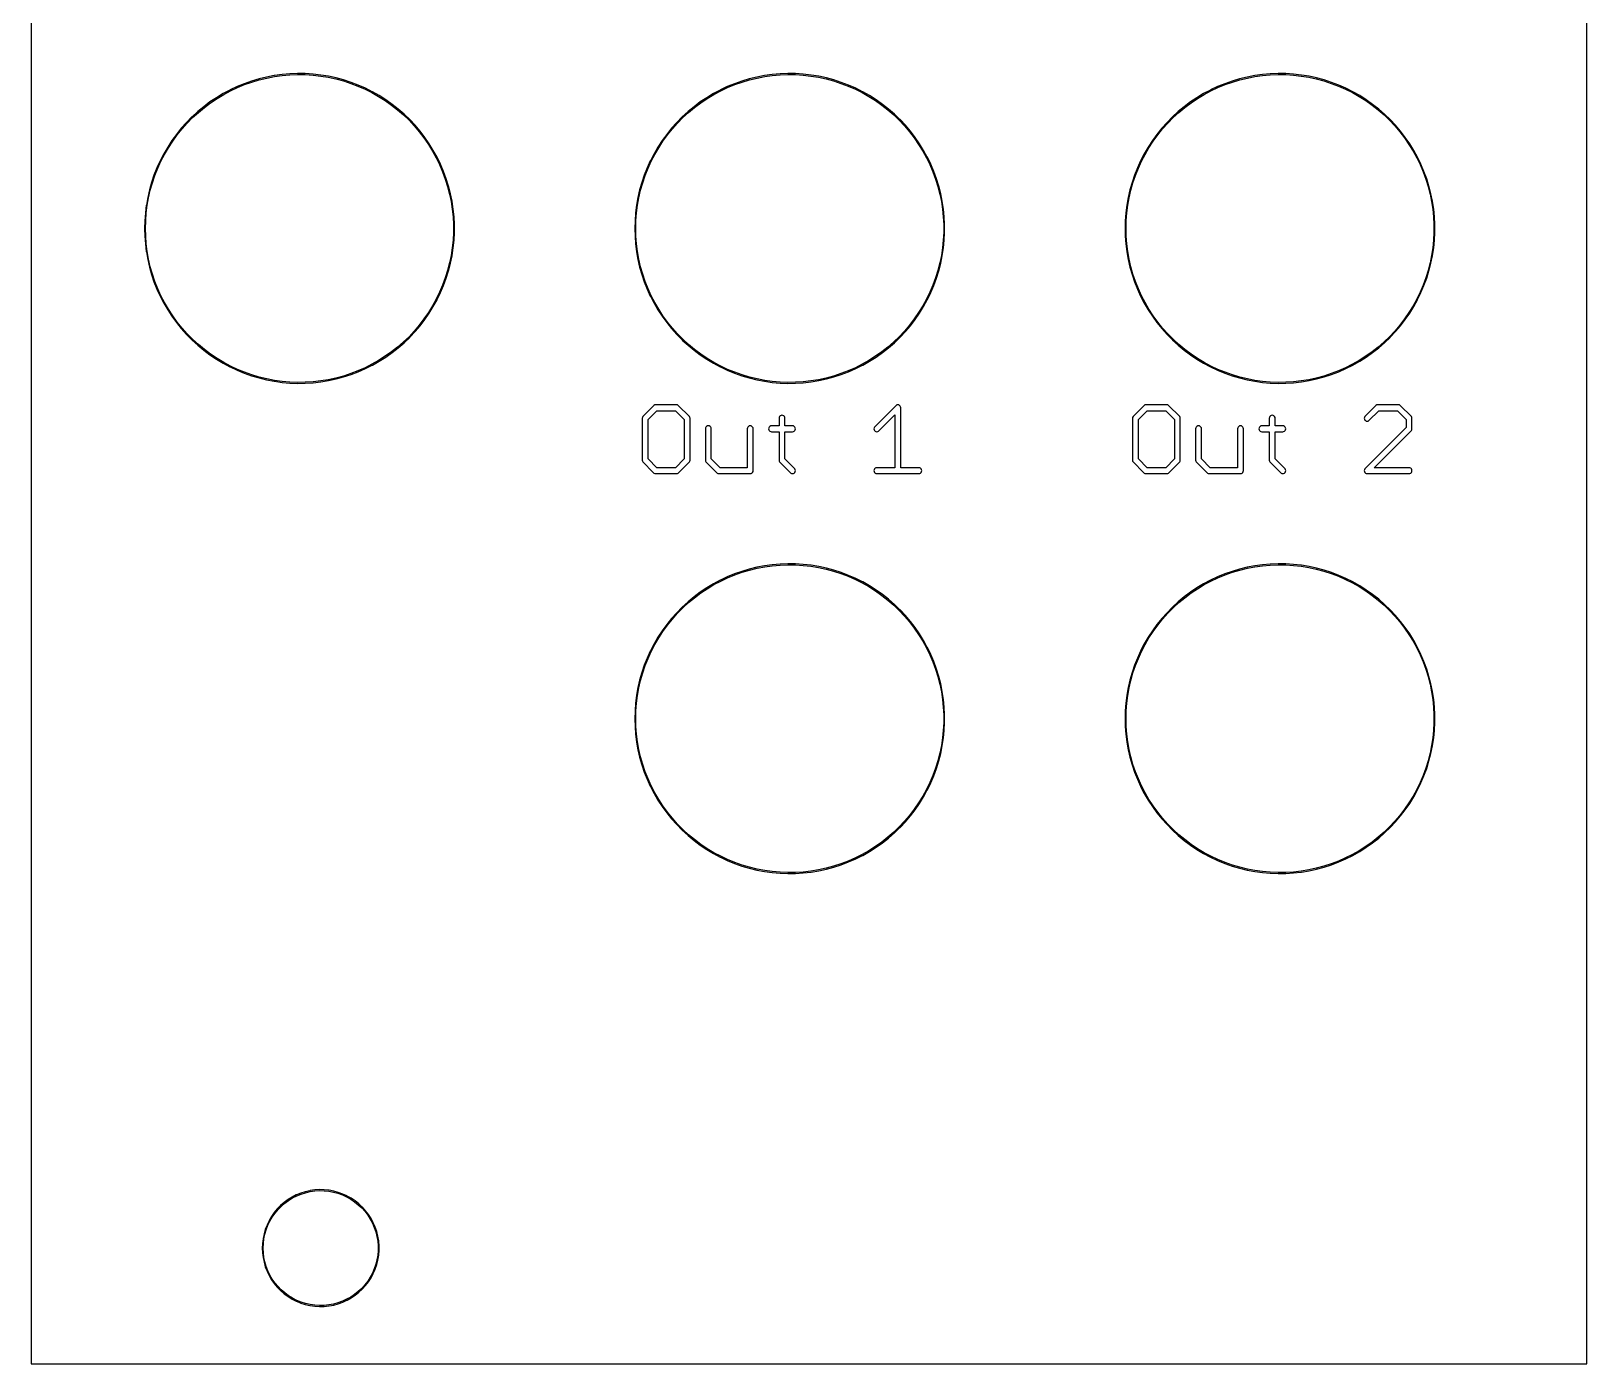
# Model space of a CAD drawing. Extents: x 3 to 44, y 9 to 138.
# Drawn here: x 3.37 to 43.67, y 9.25 to 43.78 of the extents above; entities that cross this region are included whole.
import ezdxf

# ---------------------------------------------------------------- set-up
doc = ezdxf.new("R2010")
doc.units = 0

msp = doc.modelspace()

# ---------------------------------------------------------------- linework, layer by layer
at = {"color": 5, "true_color": 0x0000ff}
msp.add_polyline3d([(3.3655, 80.75676, 0), (3.3655, 9.25322, 0), (43.66768, 9.25322, 0), (43.66768, 9.25322, 0), (43.66768, 137.75436, 0)], dxfattribs=at)
at = {"color": 34, "true_color": 0x008000}
for points in [[(3.3655, 9.25322, 0), (43.66768, 9.25322, 0), (43.66768, 137.75436, 0), (3.3655, 137.75436, 0), (3.3655, 9.25322, 0)], [(10.06601, 42.67454, 0), (9.86536, 42.65676, 0), (9.66724, 42.62882, 0), (9.6633, 42.62819, 0), (9.46519, 42.59009, 0), (9.26961, 42.54183, 0), (9.07657, 42.48595, 0), (8.88861, 42.41991, 0), (8.70065, 42.34371, 0), (8.52031, 42.25735, 0), (8.51676, 42.25555, 0), (8.33897, 42.16157, 0), (8.16625, 42.05743, 0), (7.99861, 41.94567, 0), (7.83859, 41.82374, 0), (7.68365, 41.69675, 0), (7.53379, 41.55959, 0), (7.53098, 41.55678, 0), (7.39128, 41.41454, 0), (7.25666, 41.26468, 0), (7.12966, 41.1072, 0), (7.01282, 40.94464, 0), (6.9036, 40.777, 0), (6.802, 40.60428, 0), (6.70802, 40.42394, 0), (6.70622, 40.4204, 0), (6.62494, 40.23752, 0), (6.54874, 40.0521, 0), (6.48524, 39.8616, 0), (6.42936, 39.66856, 0), (6.38618, 39.47298, 0), (6.35062, 39.27485, 0), (6.35, 39.27093, 0), (6.3246, 39.07027, 0), (6.30936, 38.86961, 0), (6.30428, 38.66896, 0), (6.30936, 38.4683, 0), (6.3246, 38.26762, 0), (6.35, 38.06697, 0), (6.35062, 38.06304, 0), (6.38618, 37.86493, 0), (6.42936, 37.66935, 0), (6.48524, 37.47631, 0), (6.54874, 37.28581, 0), (6.62494, 37.10038, 0), (6.70622, 36.91751, 0), (6.70802, 36.91397, 0), (6.802, 36.73363, 0), (6.9036, 36.56091, 0), (7.01282, 36.39327, 0), (7.12966, 36.23071, 0), (7.25666, 36.07323, 0), (7.39128, 35.92337, 0), (7.53098, 35.78112, 0), (7.53379, 35.77832, 0), (7.68365, 35.64116, 0), (7.83859, 35.51415, 0), (7.99861, 35.39224, 0), (8.16625, 35.28047, 0), (8.33897, 35.17634, 0), (8.51676, 35.08236, 0), (8.52031, 35.08056, 0), (8.70065, 34.9942, 0), (8.88861, 34.918, 0), (9.07657, 34.85196, 0), (9.26961, 34.79608, 0), (9.46519, 34.74781, 0), (9.6633, 34.70971, 0), (9.66724, 34.70909, 0), (9.86536, 34.68115, 0), (10.06601, 34.66337, 0), (10.26667, 34.65574, 0), (10.46734, 34.65829, 0), (10.668, 34.67099, 0), (10.86866, 34.69384, 0), (10.87258, 34.69448, 0), (11.0707, 34.7275, 0), (11.26628, 34.77068, 0), (11.46186, 34.82148, 0), (11.65236, 34.88498, 0), (11.84032, 34.9561, 0), (12.02574, 35.03738, 0), (12.20354, 35.12628, 0), (12.20708, 35.12807, 0), (12.38234, 35.22714, 0), (12.55252, 35.33636, 0), (12.71762, 35.4532, 0), (12.8751, 35.57512, 0), (13.0275, 35.7072, 0), (13.17228, 35.8469, 0), (13.17509, 35.84971, 0), (13.31225, 35.99703, 0), (13.44179, 36.14943, 0), (13.56371, 36.30945, 0), (13.67801, 36.47455, 0), (13.78469, 36.64727, 0), (13.88121, 36.82253, 0), (13.88301, 36.82607, 0), (13.96937, 37.00641, 0), (14.04811, 37.19183, 0), (14.11923, 37.38233, 0), (14.17765, 37.57283, 0), (14.22845, 37.76841, 0), (14.26909, 37.96399, 0), (14.26972, 37.96791, 0), (14.3002, 38.16858, 0), (14.32052, 38.36669, 0), (14.33068, 38.56734, 0), (14.33068, 38.77055, 0), (14.32052, 38.97121, 0), (14.3002, 39.16934, 0), (14.26972, 39.36999, 0), (14.26909, 39.37392, 0), (14.22845, 39.5695, 0), (14.17765, 39.76507, 0), (14.11923, 39.95557, 0), (14.04811, 40.14608, 0), (13.96937, 40.3315, 0), (13.88301, 40.51184, 0), (13.88121, 40.51538, 0), (13.78469, 40.69064, 0), (13.67801, 40.86336, 0), (13.56371, 41.02846, 0), (13.44179, 41.18848, 0), (13.31225, 41.34088, 0), (13.17509, 41.4882, 0), (13.17228, 41.49101, 0), (13.0275, 41.63071, 0), (12.8751, 41.76279, 0), (12.71762, 41.88471, 0), (12.55252, 42.00155, 0), (12.38234, 42.11077, 0), (12.20708, 42.20983, 0), (12.20354, 42.21163, 0), (12.02574, 42.30053, 0), (11.84032, 42.38181, 0), (11.65236, 42.45293, 0), (11.46186, 42.51643, 0), (11.26628, 42.56723, 0), (11.0707, 42.61041, 0), (10.87258, 42.64343, 0), (10.86866, 42.64406, 0), (10.668, 42.66692, 0), (10.46734, 42.67962, 0), (10.26667, 42.68216, 0), (10.06601, 42.67454, 0)], [(10.668, 34.69639, 0), (10.46734, 34.6837, 0), (10.26667, 34.68116, 0), (10.06601, 34.68878, 0), (9.86536, 34.70655, 0), (9.66985, 34.73412, 0), (9.47303, 34.77197, 0), (9.27746, 34.82023, 0), (9.08442, 34.8761, 0), (8.89645, 34.94215, 0), (8.7085, 35.01835, 0), (8.52979, 35.10392, 0), (8.3539, 35.19689, 0), (8.18118, 35.30102, 0), (8.01354, 35.41279, 0), (7.85352, 35.5347, 0), (7.69858, 35.66171, 0), (7.54912, 35.7985, 0), (7.41183, 35.9383, 0), (7.27721, 36.08816, 0), (7.15021, 36.24564, 0), (7.03337, 36.4082, 0), (6.92415, 36.57584, 0), (6.82255, 36.74856, 0), (6.73011, 36.92594, 0), (6.64909, 37.10824, 0), (6.57289, 37.29366, 0), (6.50939, 37.48416, 0), (6.45351, 37.6772, 0), (6.41033, 37.87278, 0), (6.37519, 38.06858, 0), (6.35, 38.26762, 0), (6.33475, 38.4683, 0), (6.32968, 38.66896, 0), (6.33475, 38.86961, 0), (6.35, 39.07027, 0), (6.37519, 39.26935, 0), (6.41033, 39.46513, 0), (6.45351, 39.66071, 0), (6.50939, 39.85375, 0), (6.57289, 40.04425, 0), (6.64909, 40.22967, 0), (6.73011, 40.41197, 0), (6.82255, 40.58935, 0), (6.92415, 40.76207, 0), (7.03337, 40.92971, 0), (7.15021, 41.09227, 0), (7.27721, 41.24975, 0), (7.41183, 41.39961, 0), (7.54931, 41.53958, 0), (7.69858, 41.6762, 0), (7.85352, 41.80319, 0), (8.01354, 41.92512, 0), (8.18118, 42.03688, 0), (8.3539, 42.14102, 0), (8.52959, 42.23389, 0), (8.7085, 42.31956, 0), (8.89645, 42.39576, 0), (9.08442, 42.4618, 0), (9.27746, 42.51768, 0), (9.47303, 42.56594, 0), (9.66965, 42.60375, 0), (9.86536, 42.63135, 0), (10.06601, 42.64914, 0), (10.26667, 42.65675, 0), (10.46734, 42.65421, 0), (10.668, 42.64151, 0), (10.86819, 42.6187, 0), (11.06285, 42.58626, 0), (11.25843, 42.54308, 0), (11.45401, 42.49228, 0), (11.64451, 42.42878, 0), (11.83247, 42.35766, 0), (12.01789, 42.27638, 0), (12.19261, 42.18902, 0), (12.36741, 42.09022, 0), (12.53759, 41.981, 0), (12.70269, 41.86416, 0), (12.86017, 41.74224, 0), (13.01257, 41.61016, 0), (13.15544, 41.4723, 0), (13.2917, 41.32595, 0), (13.42124, 41.17355, 0), (13.54316, 41.01353, 0), (13.65746, 40.84843, 0), (13.76414, 40.67571, 0), (13.85986, 40.50191, 0), (13.94522, 40.32365, 0), (14.02396, 40.13823, 0), (14.09508, 39.94773, 0), (14.1535, 39.75723, 0), (14.2043, 39.56165, 0), (14.24481, 39.36668, 0), (14.2748, 39.16934, 0), (14.29512, 38.97121, 0), (14.30527, 38.77055, 0), (14.30527, 38.56734, 0), (14.29512, 38.36669, 0), (14.2748, 38.16858, 0), (14.24482, 37.97125, 0), (14.2043, 37.77626, 0), (14.1535, 37.58068, 0), (14.09508, 37.39018, 0), (14.02396, 37.19968, 0), (13.94522, 37.01426, 0), (13.85986, 36.836, 0), (13.76414, 36.6622, 0), (13.65746, 36.48948, 0), (13.54316, 36.32438, 0), (13.42124, 36.16436, 0), (13.2917, 36.01196, 0), (13.15544, 35.86561, 0), (13.01257, 35.72775, 0), (12.86017, 35.59567, 0), (12.70269, 35.47375, 0), (12.53759, 35.35691, 0), (12.36741, 35.24769, 0), (12.19276, 35.14896, 0), (12.01789, 35.06152, 0), (11.83247, 34.98025, 0), (11.64451, 34.90912, 0), (11.45401, 34.84563, 0), (11.25843, 34.79482, 0), (11.06285, 34.75165, 0), (10.86837, 34.71923, 0), (10.668, 34.69639, 0)], [(22.76601, 42.67454, 0), (22.56536, 42.65676, 0), (22.36724, 42.62882, 0), (22.36331, 42.62819, 0), (22.16519, 42.59009, 0), (21.96961, 42.54183, 0), (21.77657, 42.48595, 0), (21.58861, 42.41991, 0), (21.40065, 42.34371, 0), (21.22031, 42.25735, 0), (21.21677, 42.25555, 0), (21.03897, 42.16157, 0), (20.86625, 42.05743, 0), (20.6986, 41.94567, 0), (20.53859, 41.82374, 0), (20.38365, 41.69675, 0), (20.23379, 41.55959, 0), (20.23098, 41.55678, 0), (20.09128, 41.41454, 0), (19.95666, 41.26468, 0), (19.82966, 41.1072, 0), (19.71282, 40.94464, 0), (19.6036, 40.777, 0), (19.502, 40.60428, 0), (19.40802, 40.42394, 0), (19.40622, 40.4204, 0), (19.32494, 40.23752, 0), (19.24874, 40.0521, 0), (19.18524, 39.8616, 0), (19.12935, 39.66856, 0), (19.08617, 39.47298, 0), (19.05061, 39.27485, 0), (19.04999, 39.27093, 0), (19.0246, 39.07027, 0), (19.00936, 38.86961, 0), (19.00428, 38.66896, 0), (19.00936, 38.4683, 0), (19.0246, 38.26762, 0), (19.04999, 38.06697, 0), (19.05061, 38.06304, 0), (19.08617, 37.86493, 0), (19.12935, 37.66935, 0), (19.18524, 37.47631, 0), (19.24874, 37.28581, 0), (19.32494, 37.10038, 0), (19.40622, 36.91751, 0), (19.40802, 36.91397, 0), (19.502, 36.73363, 0), (19.6036, 36.56091, 0), (19.71282, 36.39327, 0), (19.82966, 36.23071, 0), (19.95666, 36.07323, 0), (20.09128, 35.92337, 0), (20.23098, 35.78112, 0), (20.23379, 35.77832, 0), (20.38365, 35.64116, 0), (20.53859, 35.51415, 0), (20.6986, 35.39224, 0), (20.86625, 35.28047, 0), (21.03897, 35.17634, 0), (21.21677, 35.08236, 0), (21.22031, 35.08056, 0), (21.40065, 34.9942, 0), (21.58861, 34.918, 0), (21.77657, 34.85196, 0), (21.96961, 34.79608, 0), (22.16519, 34.74781, 0), (22.36331, 34.70971, 0), (22.36724, 34.70909, 0), (22.56536, 34.68115, 0), (22.76601, 34.66337, 0), (22.96668, 34.65574, 0), (23.16734, 34.65829, 0), (23.368, 34.67099, 0), (23.56866, 34.69384, 0), (23.57258, 34.69448, 0), (23.7707, 34.7275, 0), (23.96628, 34.77068, 0), (24.16186, 34.82148, 0), (24.35236, 34.88498, 0), (24.54032, 34.9561, 0), (24.72574, 35.03738, 0), (24.90354, 35.12628, 0), (24.90708, 35.12807, 0), (25.08234, 35.22714, 0), (25.25252, 35.33636, 0), (25.41762, 35.4532, 0), (25.5751, 35.57512, 0), (25.7275, 35.7072, 0), (25.87228, 35.8469, 0), (25.87509, 35.84971, 0), (26.01225, 35.99703, 0), (26.14179, 36.14943, 0), (26.26371, 36.30945, 0), (26.37801, 36.47455, 0), (26.48469, 36.64727, 0), (26.58121, 36.82253, 0), (26.58301, 36.82607, 0), (26.66937, 37.00641, 0), (26.74811, 37.19183, 0), (26.81923, 37.38233, 0), (26.87765, 37.57283, 0), (26.92845, 37.76841, 0), (26.96909, 37.96399, 0), (26.96971, 37.96791, 0), (27.00019, 38.16858, 0), (27.02051, 38.36669, 0), (27.03068, 38.56734, 0), (27.03068, 38.77055, 0), (27.02051, 38.97121, 0), (27.00019, 39.16934, 0), (26.96971, 39.36999, 0), (26.96909, 39.37392, 0), (26.92845, 39.5695, 0), (26.87765, 39.76507, 0), (26.81923, 39.95557, 0), (26.74811, 40.14608, 0), (26.66937, 40.3315, 0), (26.58301, 40.51184, 0), (26.58121, 40.51538, 0), (26.48469, 40.69064, 0), (26.37801, 40.86336, 0), (26.26371, 41.02846, 0), (26.14179, 41.18848, 0), (26.01225, 41.34088, 0), (25.87509, 41.4882, 0), (25.87228, 41.49101, 0), (25.7275, 41.63071, 0), (25.5751, 41.76279, 0), (25.41762, 41.88471, 0), (25.25252, 42.00155, 0), (25.08234, 42.11077, 0), (24.90708, 42.20983, 0), (24.90354, 42.21163, 0), (24.72574, 42.30053, 0), (24.54032, 42.38181, 0), (24.35236, 42.45293, 0), (24.16186, 42.51643, 0), (23.96628, 42.56723, 0), (23.7707, 42.61041, 0), (23.57258, 42.64343, 0), (23.56866, 42.64406, 0), (23.368, 42.66692, 0), (23.16734, 42.67962, 0), (22.96668, 42.68216, 0), (22.76601, 42.67454, 0)], [(23.368, 34.69639, 0), (23.16734, 34.6837, 0), (22.96668, 34.68116, 0), (22.76601, 34.68878, 0), (22.56536, 34.70655, 0), (22.36985, 34.73412, 0), (22.17304, 34.77197, 0), (21.97746, 34.82023, 0), (21.78442, 34.8761, 0), (21.59646, 34.94215, 0), (21.4085, 35.01835, 0), (21.22979, 35.10392, 0), (21.0539, 35.19689, 0), (20.88118, 35.30102, 0), (20.71353, 35.41279, 0), (20.55352, 35.5347, 0), (20.39858, 35.66171, 0), (20.24921, 35.79841, 0), (20.11183, 35.9383, 0), (19.97721, 36.08816, 0), (19.85021, 36.24564, 0), (19.73337, 36.4082, 0), (19.62415, 36.57584, 0), (19.52255, 36.74856, 0), (19.43011, 36.92594, 0), (19.34909, 37.10824, 0), (19.27289, 37.29366, 0), (19.20939, 37.48416, 0), (19.15351, 37.6772, 0), (19.11033, 37.87278, 0), (19.07515, 38.06877, 0), (19.05, 38.26762, 0), (19.03475, 38.4683, 0), (19.02968, 38.66896, 0), (19.03475, 38.86961, 0), (19.05, 39.07027, 0), (19.07516, 39.26916, 0), (19.11033, 39.46513, 0), (19.15351, 39.66071, 0), (19.20939, 39.85375, 0), (19.27289, 40.04425, 0), (19.34909, 40.22967, 0), (19.43011, 40.41197, 0), (19.52255, 40.58935, 0), (19.62415, 40.76207, 0), (19.73337, 40.92971, 0), (19.85021, 41.09227, 0), (19.97721, 41.24975, 0), (20.11183, 41.39961, 0), (20.2494, 41.53967, 0), (20.39858, 41.6762, 0), (20.55352, 41.80319, 0), (20.71353, 41.92512, 0), (20.88118, 42.03688, 0), (21.0539, 42.14102, 0), (21.22959, 42.23389, 0), (21.4085, 42.31956, 0), (21.59646, 42.39576, 0), (21.78442, 42.4618, 0), (21.97746, 42.51768, 0), (22.17304, 42.56594, 0), (22.36966, 42.60375, 0), (22.56536, 42.63135, 0), (22.76601, 42.64914, 0), (22.96668, 42.65675, 0), (23.16734, 42.65421, 0), (23.368, 42.64151, 0), (23.56819, 42.6187, 0), (23.76285, 42.58626, 0), (23.95843, 42.54308, 0), (24.15401, 42.49228, 0), (24.34451, 42.42878, 0), (24.53247, 42.35766, 0), (24.71789, 42.27638, 0), (24.89261, 42.18902, 0), (25.06741, 42.09022, 0), (25.23759, 41.981, 0), (25.40269, 41.86416, 0), (25.56017, 41.74224, 0), (25.71257, 41.61016, 0), (25.85544, 41.4723, 0), (25.9917, 41.32595, 0), (26.12124, 41.17355, 0), (26.24316, 41.01353, 0), (26.35746, 40.84843, 0), (26.46414, 40.67571, 0), (26.55986, 40.50191, 0), (26.64522, 40.32365, 0), (26.72396, 40.13823, 0), (26.79508, 39.94773, 0), (26.8535, 39.75723, 0), (26.9043, 39.56165, 0), (26.94481, 39.36668, 0), (26.9748, 39.16934, 0), (26.99511, 38.97121, 0), (27.00528, 38.77055, 0), (27.00528, 38.56734, 0), (26.99511, 38.36669, 0), (26.9748, 38.16858, 0), (26.94482, 37.97125, 0), (26.9043, 37.77626, 0), (26.8535, 37.58068, 0), (26.79508, 37.39018, 0), (26.72396, 37.19968, 0), (26.64522, 37.01426, 0), (26.55986, 36.836, 0), (26.46414, 36.6622, 0), (26.35746, 36.48948, 0), (26.24316, 36.32438, 0), (26.12124, 36.16436, 0), (25.9917, 36.01196, 0), (25.85544, 35.86561, 0), (25.71257, 35.72775, 0), (25.56017, 35.59567, 0), (25.40269, 35.47375, 0), (25.23759, 35.35691, 0), (25.06741, 35.24769, 0), (24.89276, 35.14896, 0), (24.71789, 35.06152, 0), (24.53247, 34.98025, 0), (24.34451, 34.90912, 0), (24.15401, 34.84563, 0), (23.95843, 34.79482, 0), (23.76285, 34.75165, 0), (23.56837, 34.71923, 0), (23.368, 34.69639, 0)], [(35.46602, 42.67454, 0), (35.26536, 42.65676, 0), (35.06724, 42.62882, 0), (35.06331, 42.62819, 0), (34.86519, 42.59009, 0), (34.66961, 42.54183, 0), (34.47657, 42.48595, 0), (34.28861, 42.41991, 0), (34.10065, 42.34371, 0), (33.92031, 42.25735, 0), (33.91677, 42.25555, 0), (33.73897, 42.16157, 0), (33.56624, 42.05743, 0), (33.39861, 41.94567, 0), (33.23859, 41.82374, 0), (33.08365, 41.69675, 0), (32.93379, 41.55959, 0), (32.93098, 41.55678, 0), (32.79128, 41.41454, 0), (32.65666, 41.26468, 0), (32.52966, 41.1072, 0), (32.41282, 40.94464, 0), (32.3036, 40.777, 0), (32.202, 40.60428, 0), (32.10802, 40.42394, 0), (32.10622, 40.4204, 0), (32.02494, 40.23752, 0), (31.94874, 40.0521, 0), (31.88524, 39.8616, 0), (31.82936, 39.66856, 0), (31.78618, 39.47298, 0), (31.75062, 39.27485, 0), (31.74999, 39.27093, 0), (31.7246, 39.07027, 0), (31.70935, 38.86961, 0), (31.70427, 38.66896, 0), (31.70935, 38.4683, 0), (31.7246, 38.26762, 0), (31.74999, 38.06697, 0), (31.75062, 38.06304, 0), (31.78618, 37.86493, 0), (31.82936, 37.66935, 0), (31.88524, 37.47631, 0), (31.94874, 37.28581, 0), (32.02494, 37.10038, 0), (32.10622, 36.91751, 0), (32.10802, 36.91397, 0), (32.202, 36.73363, 0), (32.3036, 36.56091, 0), (32.41282, 36.39327, 0), (32.52966, 36.23071, 0), (32.65666, 36.07323, 0), (32.79128, 35.92337, 0), (32.93098, 35.78112, 0), (32.93379, 35.77832, 0), (33.08365, 35.64116, 0), (33.23859, 35.51415, 0), (33.39861, 35.39224, 0), (33.56624, 35.28047, 0), (33.73897, 35.17634, 0), (33.91677, 35.08236, 0), (33.92031, 35.08056, 0), (34.10065, 34.9942, 0), (34.28861, 34.918, 0), (34.47657, 34.85196, 0), (34.66961, 34.79608, 0), (34.86519, 34.74781, 0), (35.06331, 34.70971, 0), (35.06724, 34.70909, 0), (35.26536, 34.68115, 0), (35.46602, 34.66337, 0), (35.66667, 34.65574, 0), (35.86734, 34.65829, 0), (36.068, 34.67099, 0), (36.26865, 34.69384, 0), (36.27258, 34.69448, 0), (36.4707, 34.7275, 0), (36.66628, 34.77068, 0), (36.86186, 34.82148, 0), (37.05236, 34.88498, 0), (37.24031, 34.9561, 0), (37.42573, 35.03738, 0), (37.60354, 35.12628, 0), (37.60708, 35.12807, 0), (37.78234, 35.22714, 0), (37.95252, 35.33636, 0), (38.11762, 35.4532, 0), (38.2751, 35.57512, 0), (38.4275, 35.7072, 0), (38.57228, 35.8469, 0), (38.57509, 35.84971, 0), (38.71224, 35.99703, 0), (38.84179, 36.14943, 0), (38.96371, 36.30945, 0), (39.07801, 36.47455, 0), (39.18469, 36.64727, 0), (39.28121, 36.82253, 0), (39.283, 36.82607, 0), (39.36937, 37.00641, 0), (39.44811, 37.19183, 0), (39.51923, 37.38233, 0), (39.57765, 37.57283, 0), (39.62845, 37.76841, 0), (39.66908, 37.96399, 0), (39.66972, 37.96791, 0), (39.7002, 38.16858, 0), (39.72052, 38.36669, 0), (39.73068, 38.56734, 0), (39.73068, 38.77055, 0), (39.72052, 38.97121, 0), (39.7002, 39.16934, 0), (39.66972, 39.36999, 0), (39.66908, 39.37392, 0), (39.62845, 39.5695, 0), (39.57765, 39.76507, 0), (39.51923, 39.95557, 0), (39.44811, 40.14608, 0), (39.36937, 40.3315, 0), (39.283, 40.51184, 0), (39.28121, 40.51538, 0), (39.18469, 40.69064, 0), (39.07801, 40.86336, 0), (38.96371, 41.02846, 0), (38.84179, 41.18848, 0), (38.71224, 41.34088, 0), (38.57509, 41.4882, 0), (38.57228, 41.49101, 0), (38.4275, 41.63071, 0), (38.2751, 41.76279, 0), (38.11762, 41.88471, 0), (37.95252, 42.00155, 0), (37.78234, 42.11077, 0), (37.60708, 42.20983, 0), (37.60354, 42.21163, 0), (37.42573, 42.30053, 0), (37.24031, 42.38181, 0), (37.05236, 42.45293, 0), (36.86186, 42.51643, 0), (36.66628, 42.56723, 0), (36.4707, 42.61041, 0), (36.27258, 42.64343, 0), (36.26865, 42.64406, 0), (36.068, 42.66692, 0), (35.86734, 42.67962, 0), (35.66667, 42.68216, 0), (35.46602, 42.67454, 0)], [(36.068, 34.69639, 0), (35.86734, 34.6837, 0), (35.66667, 34.68116, 0), (35.46602, 34.68878, 0), (35.26536, 34.70655, 0), (35.06985, 34.73412, 0), (34.87304, 34.77197, 0), (34.67746, 34.82023, 0), (34.48442, 34.8761, 0), (34.29646, 34.94215, 0), (34.1085, 35.01835, 0), (33.92979, 35.10392, 0), (33.7539, 35.19689, 0), (33.58118, 35.30102, 0), (33.41353, 35.41279, 0), (33.25352, 35.5347, 0), (33.09858, 35.66171, 0), (32.94912, 35.7985, 0), (32.81183, 35.9383, 0), (32.67721, 36.08816, 0), (32.55021, 36.24564, 0), (32.43336, 36.4082, 0), (32.32415, 36.57584, 0), (32.22255, 36.74856, 0), (32.13011, 36.92594, 0), (32.04909, 37.10824, 0), (31.97289, 37.29366, 0), (31.90939, 37.48416, 0), (31.85351, 37.6772, 0), (31.81033, 37.87278, 0), (31.77519, 38.06858, 0), (31.75, 38.26762, 0), (31.73475, 38.4683, 0), (31.72967, 38.66896, 0), (31.73475, 38.86961, 0), (31.75, 39.07027, 0), (31.77519, 39.26935, 0), (31.81033, 39.46513, 0), (31.85351, 39.66071, 0), (31.90939, 39.85375, 0), (31.97289, 40.04425, 0), (32.04909, 40.22967, 0), (32.13011, 40.41197, 0), (32.22255, 40.58935, 0), (32.32415, 40.76207, 0), (32.43336, 40.92971, 0), (32.55021, 41.09227, 0), (32.67721, 41.24975, 0), (32.81183, 41.39961, 0), (32.94931, 41.53958, 0), (33.09858, 41.6762, 0), (33.25352, 41.80319, 0), (33.41353, 41.92512, 0), (33.58118, 42.03688, 0), (33.7539, 42.14102, 0), (33.92959, 42.23389, 0), (34.1085, 42.31956, 0), (34.29646, 42.39576, 0), (34.48442, 42.4618, 0), (34.67746, 42.51768, 0), (34.87304, 42.56594, 0), (35.06966, 42.60375, 0), (35.26536, 42.63135, 0), (35.46602, 42.64914, 0), (35.66667, 42.65675, 0), (35.86734, 42.65421, 0), (36.068, 42.64151, 0), (36.26821, 42.6187, 0), (36.46285, 42.58626, 0), (36.65843, 42.54308, 0), (36.85401, 42.49228, 0), (37.04451, 42.42878, 0), (37.23247, 42.35766, 0), (37.41789, 42.27638, 0), (37.5926, 42.18902, 0), (37.76741, 42.09022, 0), (37.93759, 41.981, 0), (38.10269, 41.86416, 0), (38.26017, 41.74224, 0), (38.41257, 41.61016, 0), (38.55544, 41.4723, 0), (38.69169, 41.32595, 0), (38.82124, 41.17355, 0), (38.94316, 41.01353, 0), (39.05746, 40.84843, 0), (39.16414, 40.67571, 0), (39.25986, 40.50191, 0), (39.34521, 40.32365, 0), (39.42396, 40.13823, 0), (39.49508, 39.94773, 0), (39.5535, 39.75723, 0), (39.6043, 39.56165, 0), (39.64478, 39.36686, 0), (39.67479, 39.16934, 0), (39.69511, 38.97121, 0), (39.70527, 38.77055, 0), (39.70527, 38.56734, 0), (39.69511, 38.36669, 0), (39.67479, 38.16858, 0), (39.64478, 37.97107, 0), (39.6043, 37.77626, 0), (39.5535, 37.58068, 0), (39.49508, 37.39018, 0), (39.42396, 37.19968, 0), (39.34521, 37.01426, 0), (39.25986, 36.836, 0), (39.16414, 36.6622, 0), (39.05746, 36.48948, 0), (38.94316, 36.32438, 0), (38.82124, 36.16436, 0), (38.69169, 36.01196, 0), (38.55544, 35.86561, 0), (38.41257, 35.72775, 0), (38.26017, 35.59567, 0), (38.10269, 35.47375, 0), (37.93759, 35.35691, 0), (37.76741, 35.24769, 0), (37.59275, 35.14896, 0), (37.41789, 35.06152, 0), (37.23247, 34.98025, 0), (37.04451, 34.90912, 0), (36.85401, 34.84563, 0), (36.65843, 34.79482, 0), (36.46285, 34.75165, 0), (36.26839, 34.71923, 0), (36.068, 34.69639, 0)], [(19.54275, 34.0995, 0), (19.51921, 34.09577, 0), (19.49796, 34.08494, 0), (19.48111, 34.06808, 0), (19.21187, 33.7963, 0), (19.20104, 33.77506, 0), (19.19732, 33.75152, 0), (19.19732, 32.66693, 0), (19.20104, 32.64338, 0), (19.21187, 32.62215, 0), (19.48111, 32.35037, 0), (19.49796, 32.3335, 0), (19.51921, 32.32268, 0), (19.54275, 32.31895, 0), (20.08631, 32.31895, 0), (20.10986, 32.32268, 0), (20.1311, 32.3335, 0), (20.40286, 32.60527, 0), (20.40288, 32.60528, 0), (20.41974, 32.62215, 0), (20.43057, 32.64338, 0), (20.4343, 32.66693, 0), (20.4343, 33.75152, 0), (20.43057, 33.77506, 0), (20.41974, 33.7963, 0), (20.1311, 34.08494, 0), (20.10986, 34.09577, 0), (20.08631, 34.0995, 0), (19.54275, 34.0995, 0)], [(20.05608, 32.47135, 0), (19.57327, 32.47135, 0), (19.34972, 32.69701, 0), (19.34972, 33.72144, 0), (19.57327, 33.9471, 0), (20.05608, 33.9471, 0), (20.2819, 33.72128, 0), (20.2819, 32.69717, 0), (20.05608, 32.47135, 0)], [(26.36012, 32.31895, 0), (26.38366, 32.32268, 0), (26.4049, 32.3335, 0), (26.42176, 32.35037, 0), (26.43259, 32.3716, 0), (26.43632, 32.39515, 0), (26.43259, 32.4187, 0), (26.42176, 32.43994, 0), (26.4049, 32.4568, 0), (26.38366, 32.46763, 0), (26.36012, 32.47135, 0), (25.89276, 32.47135, 0), (25.89276, 34.0233, 0), (25.88903, 34.04684, 0), (25.8782, 34.06808, 0), (25.86134, 34.08494, 0), (25.8401, 34.09577, 0), (25.81656, 34.0995, 0), (25.79301, 34.09577, 0), (25.77177, 34.08494, 0), (25.75491, 34.06808, 0), (25.21389, 33.52452, 0), (25.20306, 33.50327, 0), (25.19934, 33.47974, 0), (25.20306, 33.45619, 0), (25.21389, 33.43495, 0), (25.23075, 33.41809, 0), (25.25199, 33.40726, 0), (25.27554, 33.40354, 0), (25.29908, 33.40726, 0), (25.32032, 33.41809, 0), (25.33718, 33.43495, 0), (25.74036, 33.84002, 0), (25.74036, 32.47135, 0), (25.27554, 32.47135, 0), (25.25199, 32.46763, 0), (25.23075, 32.4568, 0), (25.21389, 32.43994, 0), (25.20306, 32.4187, 0), (25.19934, 32.39515, 0), (25.20306, 32.3716, 0), (25.21389, 32.35037, 0), (25.23075, 32.3335, 0), (25.25199, 32.32268, 0), (25.27554, 32.31895, 0), (26.36012, 32.31895, 0)], [(32.24275, 34.0995, 0), (32.2192, 34.09577, 0), (32.19797, 34.08494, 0), (32.1811, 34.06808, 0), (31.91187, 33.7963, 0), (31.90104, 33.77506, 0), (31.89731, 33.75152, 0), (31.89731, 32.66693, 0), (31.90104, 32.64338, 0), (31.91187, 32.62215, 0), (32.1811, 32.35037, 0), (32.19797, 32.3335, 0), (32.2192, 32.32268, 0), (32.24275, 32.31895, 0), (32.78631, 32.31895, 0), (32.80986, 32.32268, 0), (32.8311, 32.3335, 0), (33.10286, 32.60527, 0), (33.10288, 32.60528, 0), (33.11974, 32.62215, 0), (33.13057, 32.64338, 0), (33.1343, 32.66693, 0), (33.1343, 33.75152, 0), (33.13057, 33.77506, 0), (33.11974, 33.7963, 0), (32.8311, 34.08494, 0), (32.80986, 34.09577, 0), (32.78631, 34.0995, 0), (32.24275, 34.0995, 0)], [(32.75608, 32.47135, 0), (32.27328, 32.47135, 0), (32.0497, 32.69703, 0), (32.0497, 33.72142, 0), (32.27328, 33.9471, 0), (32.75608, 33.9471, 0), (32.9819, 33.72127, 0), (32.9819, 32.69718, 0), (32.75608, 32.47135, 0)], [(38.24732, 34.0995, 0), (38.22377, 34.09577, 0), (38.20253, 34.08494, 0), (37.91389, 33.7963, 0), (37.90306, 33.77506, 0), (37.89934, 33.75152, 0), (37.90306, 33.72797, 0), (37.91389, 33.70673, 0), (37.93075, 33.68987, 0), (37.95199, 33.67904, 0), (37.97554, 33.67532, 0), (37.99908, 33.67904, 0), (38.02032, 33.68987, 0), (38.27755, 33.9471, 0), (38.7581, 33.9471, 0), (38.98392, 33.72128, 0), (38.98392, 33.50996, 0), (37.91389, 32.43994, 0), (37.90306, 32.4187, 0), (37.89934, 32.39515, 0), (37.90306, 32.3716, 0), (37.91389, 32.35037, 0), (37.93075, 32.3335, 0), (37.95199, 32.32268, 0), (37.97554, 32.31895, 0), (39.06012, 32.31895, 0), (39.08366, 32.32268, 0), (39.1049, 32.3335, 0), (39.12176, 32.35037, 0), (39.13259, 32.3716, 0), (39.13632, 32.39515, 0), (39.13259, 32.4187, 0), (39.12176, 32.43994, 0), (39.1049, 32.4568, 0), (39.08366, 32.46763, 0), (39.06012, 32.47135, 0), (38.15817, 32.47135, 0), (39.1049, 33.41809, 0), (39.12176, 33.43495, 0), (39.13259, 33.45619, 0), (39.13632, 33.47974, 0), (39.13632, 33.75152, 0), (39.13259, 33.77506, 0), (39.12176, 33.7963, 0), (38.83312, 34.08494, 0), (38.81188, 34.09577, 0), (38.78834, 34.0995, 0), (38.24732, 34.0995, 0)], [(21.13627, 32.3335, 0), (21.15751, 32.32268, 0), (21.18106, 32.31895, 0), (21.99386, 32.31895, 0), (22.0174, 32.32268, 0), (22.03864, 32.3335, 0), (22.0555, 32.35037, 0), (22.06633, 32.3716, 0), (22.07006, 32.39515, 0), (22.07006, 33.47974, 0), (22.06633, 33.50327, 0), (22.0555, 33.52452, 0), (22.03864, 33.54137, 0), (22.0174, 33.55221, 0), (21.99386, 33.55594, 0), (21.97031, 33.55221, 0), (21.94907, 33.54137, 0), (21.93221, 33.52452, 0), (21.92138, 33.50327, 0), (21.91766, 33.47974, 0), (21.91766, 32.47135, 0), (21.21129, 32.47135, 0), (20.98548, 32.69715, 0), (20.98548, 33.47974, 0), (20.98175, 33.50327, 0), (20.97092, 33.52452, 0), (20.95405, 33.54137, 0), (20.93282, 33.55221, 0), (20.90928, 33.55594, 0), (20.88572, 33.55221, 0), (20.86449, 33.54137, 0), (20.84762, 33.52452, 0), (20.8368, 33.50327, 0), (20.83308, 33.47974, 0), (20.83308, 32.66693, 0), (20.8368, 32.64338, 0), (20.84762, 32.62215, 0), (21.13627, 32.3335, 0)], [(23.0886, 32.31895, 0), (23.11214, 32.32268, 0), (23.13338, 32.3335, 0), (23.15024, 32.35037, 0), (23.16107, 32.3716, 0), (23.1648, 32.39515, 0), (23.16107, 32.4187, 0), (23.15024, 32.43994, 0), (22.89302, 32.69716, 0), (22.89302, 33.40354, 0), (23.0886, 33.40354, 0), (23.11214, 33.40726, 0), (23.13338, 33.41809, 0), (23.15024, 33.43495, 0), (23.16107, 33.45619, 0), (23.1648, 33.47974, 0), (23.16107, 33.50327, 0), (23.15024, 33.52452, 0), (23.13338, 33.54137, 0), (23.11214, 33.55221, 0), (23.0886, 33.55594, 0), (22.89302, 33.55594, 0), (22.89302, 33.75152, 0), (22.88929, 33.77506, 0), (22.87846, 33.7963, 0), (22.8616, 33.81316, 0), (22.84036, 33.82399, 0), (22.81682, 33.82772, 0), (22.79327, 33.82399, 0), (22.77203, 33.81316, 0), (22.75517, 33.7963, 0), (22.74434, 33.77506, 0), (22.74062, 33.75152, 0), (22.74062, 33.55594, 0), (22.54758, 33.55594, 0), (22.52403, 33.55221, 0), (22.50279, 33.54137, 0), (22.48593, 33.52452, 0), (22.4751, 33.50327, 0), (22.47138, 33.47974, 0), (22.4751, 33.45619, 0), (22.48593, 33.43495, 0), (22.50279, 33.41809, 0), (22.52403, 33.40726, 0), (22.54758, 33.40354, 0), (22.74062, 33.40354, 0), (22.74062, 32.66693, 0), (22.74434, 32.64338, 0), (22.75517, 32.62215, 0), (22.77203, 32.60528, 0), (22.77205, 32.60527, 0), (23.04381, 32.3335, 0), (23.06505, 32.32268, 0), (23.0886, 32.31895, 0)], [(34.69384, 32.31895, 0), (34.7174, 32.32268, 0), (34.73863, 32.3335, 0), (34.7555, 32.35037, 0), (34.76633, 32.3716, 0), (34.77005, 32.39515, 0), (34.77005, 33.47974, 0), (34.76633, 33.50327, 0), (34.7555, 33.52452, 0), (34.73863, 33.54137, 0), (34.7174, 33.55221, 0), (34.69384, 33.55594, 0), (34.67031, 33.55221, 0), (34.64907, 33.54137, 0), (34.63221, 33.52452, 0), (34.62138, 33.50327, 0), (34.61764, 33.47974, 0), (34.61764, 32.47135, 0), (33.91129, 32.47135, 0), (33.68548, 32.69716, 0), (33.68548, 33.47974, 0), (33.68175, 33.50327, 0), (33.67092, 33.52452, 0), (33.65406, 33.54137, 0), (33.63282, 33.55221, 0), (33.60928, 33.55594, 0), (33.58573, 33.55221, 0), (33.56449, 33.54137, 0), (33.54763, 33.52452, 0), (33.5368, 33.50327, 0), (33.53308, 33.47974, 0), (33.53308, 32.66693, 0), (33.5368, 32.64338, 0), (33.54763, 32.62215, 0), (33.56449, 32.60528, 0), (33.56451, 32.60527, 0), (33.83627, 32.3335, 0), (33.85751, 32.32268, 0), (33.88106, 32.31895, 0), (34.69384, 32.31895, 0)], [(35.78859, 32.31895, 0), (35.81214, 32.32268, 0), (35.83338, 32.3335, 0), (35.85024, 32.35037, 0), (35.86107, 32.3716, 0), (35.86479, 32.39515, 0), (35.86107, 32.4187, 0), (35.85024, 32.43994, 0), (35.59302, 32.69716, 0), (35.59302, 33.40354, 0), (35.78859, 33.40354, 0), (35.81214, 33.40726, 0), (35.83338, 33.41809, 0), (35.85024, 33.43495, 0), (35.86107, 33.45619, 0), (35.86479, 33.47974, 0), (35.86107, 33.50327, 0), (35.85024, 33.52452, 0), (35.83338, 33.54137, 0), (35.81214, 33.55221, 0), (35.78859, 33.55594, 0), (35.59302, 33.55594, 0), (35.59302, 33.75152, 0), (35.58929, 33.77506, 0), (35.57846, 33.7963, 0), (35.5616, 33.81316, 0), (35.54036, 33.82399, 0), (35.51682, 33.82772, 0), (35.49327, 33.82399, 0), (35.47202, 33.81316, 0), (35.45517, 33.7963, 0), (35.44433, 33.77506, 0), (35.44062, 33.75152, 0), (35.44062, 33.55594, 0), (35.24758, 33.55594, 0), (35.22403, 33.55221, 0), (35.20279, 33.54137, 0), (35.18593, 33.52452, 0), (35.1751, 33.50327, 0), (35.17138, 33.47974, 0), (35.1751, 33.45619, 0), (35.18593, 33.43495, 0), (35.20279, 33.41809, 0), (35.22403, 33.40726, 0), (35.24758, 33.40354, 0), (35.44062, 33.40354, 0), (35.44062, 32.66693, 0), (35.44433, 32.64338, 0), (35.45517, 32.62215, 0), (35.47202, 32.60528, 0), (35.47206, 32.60526, 0), (35.74381, 32.3335, 0), (35.76505, 32.32268, 0), (35.78859, 32.31895, 0)], [(22.76601, 29.97453, 0), (22.56536, 29.95676, 0), (22.36724, 29.92881, 0), (22.36331, 29.92819, 0), (22.16519, 29.89009, 0), (21.96961, 29.84183, 0), (21.77657, 29.78595, 0), (21.58861, 29.71991, 0), (21.40065, 29.64371, 0), (21.22031, 29.55735, 0), (21.21677, 29.55555, 0), (21.03897, 29.46157, 0), (20.86625, 29.35743, 0), (20.6986, 29.24567, 0), (20.53859, 29.12375, 0), (20.38365, 28.99675, 0), (20.23379, 28.85959, 0), (20.23098, 28.85678, 0), (20.09128, 28.71454, 0), (19.95666, 28.56468, 0), (19.82966, 28.4072, 0), (19.71282, 28.24464, 0), (19.6036, 28.077, 0), (19.502, 27.90428, 0), (19.40802, 27.72394, 0), (19.40622, 27.7204, 0), (19.32494, 27.53752, 0), (19.24874, 27.3521, 0), (19.18524, 27.1616, 0), (19.12935, 26.96856, 0), (19.08617, 26.77298, 0), (19.05061, 26.57486, 0), (19.04999, 26.57094, 0), (19.0246, 26.37027, 0), (19.00936, 26.16962, 0), (19.00428, 25.96896, 0), (19.00936, 25.76829, 0), (19.0246, 25.56763, 0), (19.04999, 25.36698, 0), (19.05061, 25.36305, 0), (19.08617, 25.16493, 0), (19.12935, 24.96935, 0), (19.18524, 24.77631, 0), (19.24874, 24.58581, 0), (19.32494, 24.40039, 0), (19.40622, 24.21751, 0), (19.40802, 24.21397, 0), (19.502, 24.03363, 0), (19.6036, 23.86091, 0), (19.71282, 23.69327, 0), (19.82966, 23.53071, 0), (19.95666, 23.37323, 0), (20.09128, 23.22337, 0), (20.23098, 23.08113, 0), (20.23379, 23.07832, 0), (20.38365, 22.94116, 0), (20.53859, 22.81416, 0), (20.6986, 22.69224, 0), (20.86625, 22.58048, 0), (21.03897, 22.47634, 0), (21.21677, 22.38236, 0), (21.22031, 22.38056, 0), (21.40065, 22.2942, 0), (21.58861, 22.218, 0), (21.77657, 22.15196, 0), (21.96961, 22.09608, 0), (22.16519, 22.04782, 0), (22.36331, 22.00972, 0), (22.36724, 22.0091, 0), (22.56536, 21.98116, 0), (22.76601, 21.96338, 0), (22.96668, 21.95576, 0), (23.16734, 21.9583, 0), (23.368, 21.971, 0), (23.56866, 21.99386, 0), (23.57258, 21.99448, 0), (23.7707, 22.0275, 0), (23.96628, 22.07068, 0), (24.16186, 22.12148, 0), (24.35236, 22.18498, 0), (24.54032, 22.2561, 0), (24.72574, 22.33738, 0), (24.90354, 22.42628, 0), (24.90708, 22.42808, 0), (25.08234, 22.52714, 0), (25.25252, 22.63636, 0), (25.41762, 22.7532, 0), (25.5751, 22.87512, 0), (25.7275, 23.0072, 0), (25.87228, 23.1469, 0), (25.87509, 23.14971, 0), (26.01225, 23.29703, 0), (26.14179, 23.44943, 0), (26.26371, 23.60945, 0), (26.37801, 23.77455, 0), (26.48469, 23.94727, 0), (26.58121, 24.12253, 0), (26.58301, 24.12607, 0), (26.66937, 24.30641, 0), (26.74811, 24.49183, 0), (26.81923, 24.68233, 0), (26.87765, 24.87283, 0), (26.92845, 25.06841, 0), (26.96909, 25.26399, 0), (26.96971, 25.26792, 0), (27.00019, 25.46857, 0), (27.02051, 25.6667, 0), (27.03068, 25.86736, 0), (27.03068, 26.07055, 0), (27.02051, 26.27122, 0), (27.00019, 26.46934, 0), (26.96971, 26.67, 0), (26.96909, 26.67392, 0), (26.92845, 26.8695, 0), (26.87765, 27.06508, 0), (26.81923, 27.25558, 0), (26.74811, 27.44608, 0), (26.66937, 27.6315, 0), (26.58301, 27.81184, 0), (26.58121, 27.81538, 0), (26.48469, 27.99064, 0), (26.37801, 28.16336, 0), (26.26371, 28.32846, 0), (26.14179, 28.48848, 0), (26.01225, 28.64088, 0), (25.87509, 28.7882, 0), (25.87228, 28.79101, 0), (25.7275, 28.93071, 0), (25.5751, 29.06279, 0), (25.41762, 29.18471, 0), (25.25252, 29.30155, 0), (25.08234, 29.41077, 0), (24.90708, 29.50983, 0), (24.90354, 29.51163, 0), (24.72574, 29.60053, 0), (24.54032, 29.68181, 0), (24.35236, 29.75293, 0), (24.16186, 29.81643, 0), (23.96628, 29.86723, 0), (23.7707, 29.91041, 0), (23.57258, 29.94343, 0), (23.56866, 29.94405, 0), (23.368, 29.96692, 0), (23.16734, 29.97961, 0), (22.96668, 29.98215, 0), (22.76601, 29.97453, 0)], [(23.368, 21.9964, 0), (23.16734, 21.9837, 0), (22.96668, 21.98116, 0), (22.76601, 21.98878, 0), (22.56536, 22.00655, 0), (22.36966, 22.03416, 0), (22.17304, 22.07197, 0), (21.97746, 22.12023, 0), (21.78442, 22.17611, 0), (21.59646, 22.24215, 0), (21.4085, 22.31835, 0), (21.22959, 22.40402, 0), (21.0539, 22.49689, 0), (20.88118, 22.60103, 0), (20.71353, 22.71279, 0), (20.55352, 22.83471, 0), (20.39858, 22.96171, 0), (20.2493, 23.09833, 0), (20.11183, 23.2383, 0), (19.97721, 23.38816, 0), (19.85021, 23.54564, 0), (19.73337, 23.7082, 0), (19.62415, 23.87584, 0), (19.52255, 24.04856, 0), (19.43011, 24.22594, 0), (19.34909, 24.40824, 0), (19.27289, 24.59366, 0), (19.20939, 24.78416, 0), (19.15351, 24.9772, 0), (19.11033, 25.17278, 0), (19.07516, 25.36875, 0), (19.05, 25.56763, 0), (19.03475, 25.76829, 0), (19.02968, 25.96896, 0), (19.03475, 26.16962, 0), (19.05, 26.37027, 0), (19.07515, 26.56914, 0), (19.11033, 26.76513, 0), (19.15351, 26.96071, 0), (19.20939, 27.15375, 0), (19.27289, 27.34425, 0), (19.34909, 27.52967, 0), (19.43011, 27.71197, 0), (19.52255, 27.88935, 0), (19.62415, 28.06207, 0), (19.73337, 28.22971, 0), (19.85021, 28.39227, 0), (19.97721, 28.54975, 0), (20.11183, 28.69961, 0), (20.2493, 28.83958, 0), (20.39858, 28.9762, 0), (20.55352, 29.1032, 0), (20.71353, 29.22512, 0), (20.88118, 29.33688, 0), (21.0539, 29.44102, 0), (21.22959, 29.53389, 0), (21.4085, 29.61956, 0), (21.59646, 29.69576, 0), (21.78442, 29.7618, 0), (21.97746, 29.81768, 0), (22.17304, 29.86594, 0), (22.36966, 29.90375, 0), (22.56536, 29.93136, 0), (22.76601, 29.94914, 0), (22.96668, 29.95676, 0), (23.16734, 29.95422, 0), (23.368, 29.94152, 0), (23.56819, 29.9187, 0), (23.76285, 29.88626, 0), (23.95843, 29.84308, 0), (24.15401, 29.79228, 0), (24.34451, 29.72878, 0), (24.53247, 29.65766, 0), (24.71789, 29.57638, 0), (24.89261, 29.48902, 0), (25.06741, 29.39022, 0), (25.23759, 29.281, 0), (25.40269, 29.16416, 0), (25.56017, 29.04224, 0), (25.71257, 28.91016, 0), (25.85544, 28.7723, 0), (25.9917, 28.62595, 0), (26.12124, 28.47355, 0), (26.24316, 28.31353, 0), (26.35746, 28.14843, 0), (26.46414, 27.97571, 0), (26.55986, 27.80191, 0), (26.64522, 27.62365, 0), (26.72396, 27.43823, 0), (26.79508, 27.24773, 0), (26.8535, 27.05723, 0), (26.9043, 26.86165, 0), (26.94482, 26.66666, 0), (26.9748, 26.46934, 0), (26.99511, 26.27122, 0), (27.00528, 26.07055, 0), (27.00528, 25.86736, 0), (26.99511, 25.6667, 0), (26.9748, 25.46857, 0), (26.94481, 25.27123, 0), (26.9043, 25.07626, 0), (26.8535, 24.88068, 0), (26.79508, 24.69018, 0), (26.72396, 24.49968, 0), (26.64522, 24.31426, 0), (26.55986, 24.136, 0), (26.46414, 23.9622, 0), (26.35746, 23.78948, 0), (26.24316, 23.62438, 0), (26.12124, 23.46436, 0), (25.9917, 23.31196, 0), (25.85544, 23.16561, 0), (25.71257, 23.02775, 0), (25.56017, 22.89567, 0), (25.40269, 22.77375, 0), (25.23759, 22.65691, 0), (25.06741, 22.54769, 0), (24.89261, 22.44889, 0), (24.71789, 22.36153, 0), (24.53247, 22.28025, 0), (24.34451, 22.20913, 0), (24.15401, 22.14563, 0), (23.95843, 22.09483, 0), (23.76285, 22.05165, 0), (23.568, 22.01917, 0), (23.368, 21.9964, 0)], [(35.46602, 29.97453, 0), (35.26536, 29.95676, 0), (35.06724, 29.92881, 0), (35.06331, 29.92819, 0), (34.86519, 29.89009, 0), (34.66961, 29.84183, 0), (34.47657, 29.78595, 0), (34.28861, 29.71991, 0), (34.10065, 29.64371, 0), (33.92031, 29.55735, 0), (33.91677, 29.55555, 0), (33.73897, 29.46157, 0), (33.56624, 29.35743, 0), (33.39861, 29.24567, 0), (33.23859, 29.12375, 0), (33.08365, 28.99675, 0), (32.93379, 28.85959, 0), (32.93098, 28.85678, 0), (32.79128, 28.71454, 0), (32.65666, 28.56468, 0), (32.52966, 28.4072, 0), (32.41282, 28.24464, 0), (32.3036, 28.077, 0), (32.202, 27.90428, 0), (32.10802, 27.72394, 0), (32.10622, 27.7204, 0), (32.02494, 27.53752, 0), (31.94874, 27.3521, 0), (31.88524, 27.1616, 0), (31.82936, 26.96856, 0), (31.78618, 26.77298, 0), (31.75062, 26.57486, 0), (31.74999, 26.57094, 0), (31.7246, 26.37027, 0), (31.70935, 26.16962, 0), (31.70427, 25.96896, 0), (31.70935, 25.76829, 0), (31.7246, 25.56763, 0), (31.74999, 25.36698, 0), (31.75062, 25.36305, 0), (31.78618, 25.16493, 0), (31.82936, 24.96935, 0), (31.88524, 24.77631, 0), (31.94874, 24.58581, 0), (32.02494, 24.40039, 0), (32.10622, 24.21751, 0), (32.10802, 24.21397, 0), (32.202, 24.03363, 0), (32.3036, 23.86091, 0), (32.41282, 23.69327, 0), (32.52966, 23.53071, 0), (32.65666, 23.37323, 0), (32.79128, 23.22337, 0), (32.93098, 23.08113, 0), (32.93379, 23.07832, 0), (33.08365, 22.94116, 0), (33.23859, 22.81416, 0), (33.39861, 22.69224, 0), (33.56624, 22.58048, 0), (33.73897, 22.47634, 0), (33.91677, 22.38236, 0), (33.92031, 22.38056, 0), (34.10065, 22.2942, 0), (34.28861, 22.218, 0), (34.47657, 22.15196, 0), (34.66961, 22.09608, 0), (34.86519, 22.04782, 0), (35.06331, 22.00972, 0), (35.06724, 22.0091, 0), (35.26536, 21.98116, 0), (35.46602, 21.96338, 0), (35.66667, 21.95576, 0), (35.86734, 21.9583, 0), (36.068, 21.971, 0), (36.26865, 21.99386, 0), (36.27258, 21.99448, 0), (36.4707, 22.0275, 0), (36.66628, 22.07068, 0), (36.86186, 22.12148, 0), (37.05236, 22.18498, 0), (37.24031, 22.2561, 0), (37.42573, 22.33738, 0), (37.60354, 22.42628, 0), (37.60708, 22.42808, 0), (37.78234, 22.52714, 0), (37.95252, 22.63636, 0), (38.11762, 22.7532, 0), (38.2751, 22.87512, 0), (38.4275, 23.0072, 0), (38.57228, 23.1469, 0), (38.57509, 23.14971, 0), (38.71224, 23.29703, 0), (38.84179, 23.44943, 0), (38.96371, 23.60945, 0), (39.07801, 23.77455, 0), (39.18469, 23.94727, 0), (39.28121, 24.12253, 0), (39.283, 24.12607, 0), (39.36937, 24.30641, 0), (39.44811, 24.49183, 0), (39.51923, 24.68233, 0), (39.57765, 24.87283, 0), (39.62845, 25.06841, 0), (39.66908, 25.26399, 0), (39.66972, 25.26792, 0), (39.7002, 25.46857, 0), (39.72052, 25.6667, 0), (39.73068, 25.86736, 0), (39.73068, 26.07055, 0), (39.72052, 26.27122, 0), (39.7002, 26.46934, 0), (39.66972, 26.67, 0), (39.66908, 26.67392, 0), (39.62845, 26.8695, 0), (39.57765, 27.06508, 0), (39.51923, 27.25558, 0), (39.44811, 27.44608, 0), (39.36937, 27.6315, 0), (39.283, 27.81184, 0), (39.28121, 27.81538, 0), (39.18469, 27.99064, 0), (39.07801, 28.16336, 0), (38.96371, 28.32846, 0), (38.84179, 28.48848, 0), (38.71224, 28.64088, 0), (38.57509, 28.7882, 0), (38.57228, 28.79101, 0), (38.4275, 28.93071, 0), (38.2751, 29.06279, 0), (38.11762, 29.18471, 0), (37.95252, 29.30155, 0), (37.78234, 29.41077, 0), (37.60708, 29.50983, 0), (37.60354, 29.51163, 0), (37.42573, 29.60053, 0), (37.24031, 29.68181, 0), (37.05236, 29.75293, 0), (36.86186, 29.81643, 0), (36.66628, 29.86723, 0), (36.4707, 29.91041, 0), (36.27258, 29.94343, 0), (36.26865, 29.94405, 0), (36.068, 29.96692, 0), (35.86734, 29.97961, 0), (35.66667, 29.98215, 0), (35.46602, 29.97453, 0)], [(36.068, 21.9964, 0), (35.86734, 21.9837, 0), (35.66667, 21.98116, 0), (35.46602, 21.98878, 0), (35.26536, 22.00655, 0), (35.06966, 22.03416, 0), (34.87304, 22.07197, 0), (34.67746, 22.12023, 0), (34.48442, 22.17611, 0), (34.29646, 22.24215, 0), (34.1085, 22.31835, 0), (33.92959, 22.40402, 0), (33.7539, 22.49689, 0), (33.58118, 22.60103, 0), (33.41353, 22.71279, 0), (33.25352, 22.83471, 0), (33.09858, 22.96171, 0), (32.94922, 23.09842, 0), (32.81183, 23.2383, 0), (32.67721, 23.38816, 0), (32.55021, 23.54564, 0), (32.43336, 23.7082, 0), (32.32415, 23.87584, 0), (32.22255, 24.04856, 0), (32.13011, 24.22594, 0), (32.04909, 24.40824, 0), (31.97289, 24.59366, 0), (31.90939, 24.78416, 0), (31.85351, 24.9772, 0), (31.81033, 25.17278, 0), (31.77519, 25.36856, 0), (31.75, 25.56763, 0), (31.73475, 25.76829, 0), (31.72967, 25.96896, 0), (31.73475, 26.16962, 0), (31.75, 26.37027, 0), (31.77519, 26.56933, 0), (31.81033, 26.76513, 0), (31.85351, 26.96071, 0), (31.90939, 27.15375, 0), (31.97289, 27.34425, 0), (32.04909, 27.52967, 0), (32.13011, 27.71197, 0), (32.22255, 27.88935, 0), (32.32415, 28.06207, 0), (32.43336, 28.22971, 0), (32.55021, 28.39227, 0), (32.67721, 28.54975, 0), (32.81183, 28.69961, 0), (32.94922, 28.83949, 0), (33.09858, 28.9762, 0), (33.25352, 29.1032, 0), (33.41353, 29.22512, 0), (33.58118, 29.33688, 0), (33.7539, 29.44102, 0), (33.92959, 29.53389, 0), (34.1085, 29.61956, 0), (34.29646, 29.69576, 0), (34.48442, 29.7618, 0), (34.67746, 29.81768, 0), (34.87304, 29.86594, 0), (35.06966, 29.90375, 0), (35.26536, 29.93136, 0), (35.46602, 29.94914, 0), (35.66667, 29.95676, 0), (35.86734, 29.95422, 0), (36.068, 29.94152, 0), (36.26821, 29.9187, 0), (36.46285, 29.88626, 0), (36.65843, 29.84308, 0), (36.85401, 29.79228, 0), (37.04451, 29.72878, 0), (37.23247, 29.65766, 0), (37.41789, 29.57638, 0), (37.5926, 29.48902, 0), (37.76741, 29.39022, 0), (37.93759, 29.281, 0), (38.10269, 29.16416, 0), (38.26017, 29.04224, 0), (38.41257, 28.91016, 0), (38.55544, 28.7723, 0), (38.69169, 28.62595, 0), (38.82124, 28.47355, 0), (38.94316, 28.31353, 0), (39.05746, 28.14843, 0), (39.16414, 27.97571, 0), (39.25986, 27.80191, 0), (39.34521, 27.62365, 0), (39.42396, 27.43823, 0), (39.49508, 27.24773, 0), (39.5535, 27.05723, 0), (39.6043, 26.86165, 0), (39.64478, 26.66684, 0), (39.67479, 26.46934, 0), (39.69511, 26.27122, 0), (39.70527, 26.07055, 0), (39.70527, 25.86736, 0), (39.69511, 25.6667, 0), (39.67479, 25.46857, 0), (39.64478, 25.27105, 0), (39.6043, 25.07626, 0), (39.5535, 24.88068, 0), (39.49508, 24.69018, 0), (39.42396, 24.49968, 0), (39.34521, 24.31426, 0), (39.25986, 24.136, 0), (39.16414, 23.9622, 0), (39.05746, 23.78948, 0), (38.94316, 23.62438, 0), (38.82124, 23.46436, 0), (38.69169, 23.31196, 0), (38.55544, 23.16561, 0), (38.41257, 23.02775, 0), (38.26017, 22.89567, 0), (38.10269, 22.77375, 0), (37.93759, 22.65691, 0), (37.76741, 22.54769, 0), (37.5926, 22.44889, 0), (37.41789, 22.36153, 0), (37.23247, 22.28025, 0), (37.04451, 22.20913, 0), (36.85401, 22.14563, 0), (36.65843, 22.09483, 0), (36.46285, 22.05165, 0), (36.26802, 22.01918, 0), (36.068, 21.9964, 0)], [(10.71372, 13.75918, 0), (10.5918, 13.74139, 0), (10.58787, 13.74077, 0), (10.46848, 13.71283, 0), (10.35164, 13.67727, 0), (10.23734, 13.63155, 0), (10.23381, 13.62975, 0), (10.12459, 13.57387, 0), (10.02045, 13.51037, 0), (9.92393, 13.43671, 0), (9.82995, 13.35543, 0), (9.7436, 13.26908, 0), (9.74358, 13.26907, 0), (9.74078, 13.26626, 0), (9.66458, 13.17228, 0), (9.59346, 13.07322, 0), (9.52996, 12.96654, 0), (9.52816, 12.963, 0), (9.47735, 12.85124, 0), (9.43164, 12.73694, 0), (9.39861, 12.6201, 0), (9.37322, 12.50072, 0), (9.37259, 12.49679, 0), (9.35736, 12.37488, 0), (9.35228, 12.25296, 0), (9.35736, 12.13104, 0), (9.37259, 12.00912, 0), (9.37322, 12.00519, 0), (9.39861, 11.88581, 0), (9.43164, 11.76897, 0), (9.47735, 11.65467, 0), (9.52816, 11.54291, 0), (9.52996, 11.53937, 0), (9.59346, 11.43269, 0), (9.66458, 11.33363, 0), (9.74078, 11.23965, 0), (9.74358, 11.23684, 0), (9.7436, 11.23683, 0), (9.82995, 11.15048, 0), (9.92393, 11.0692, 0), (10.02045, 10.99554, 0), (10.12459, 10.93204, 0), (10.23381, 10.87616, 0), (10.23734, 10.87436, 0), (10.35164, 10.82864, 0), (10.46848, 10.79308, 0), (10.58787, 10.76514, 0), (10.5918, 10.76452, 0), (10.71372, 10.74674, 0), (10.83564, 10.73912, 0), (10.95756, 10.74166, 0), (11.07947, 10.75435, 0), (11.0834, 10.75498, 0), (11.20532, 10.77784, 0), (11.32216, 10.80832, 0), (11.43646, 10.8515, 0), (11.54822, 10.9023, 0), (11.55176, 10.9041, 0), (11.65844, 10.96252, 0), (11.76004, 11.0311, 0), (11.85656, 11.1073, 0), (11.94546, 11.19112, 0), (11.94827, 11.19393, 0), (12.02955, 11.28537, 0), (12.10575, 11.38189, 0), (12.17179, 11.48603, 0), (12.22767, 11.59525, 0), (12.22947, 11.59879, 0), (12.28027, 11.71055, 0), (12.31837, 11.82485, 0), (12.34885, 11.94423, 0), (12.36917, 12.06615, 0), (12.3698, 12.07008, 0), (12.37996, 12.19199, 0), (12.37996, 12.31392, 0), (12.3698, 12.43584, 0), (12.36917, 12.43976, 0), (12.34885, 12.56168, 0), (12.31837, 12.68106, 0), (12.28027, 12.79536, 0), (12.22947, 12.90712, 0), (12.22767, 12.91066, 0), (12.17179, 13.01988, 0), (12.10575, 13.12402, 0), (12.02955, 13.22054, 0), (11.94827, 13.31198, 0), (11.94546, 13.31479, 0), (11.85656, 13.39861, 0), (11.76004, 13.47481, 0), (11.65844, 13.54339, 0), (11.55176, 13.60181, 0), (11.54822, 13.60361, 0), (11.43646, 13.65441, 0), (11.32216, 13.69759, 0), (11.20532, 13.72807, 0), (11.0834, 13.75093, 0), (11.07947, 13.75156, 0), (10.95756, 13.76426, 0), (10.83564, 13.7668, 0), (10.71372, 13.75918, 0)], [(11.07821, 10.77963, 0), (10.95756, 10.76706, 0), (10.83564, 10.76452, 0), (10.71372, 10.77214, 0), (10.59506, 10.78944, 0), (10.47634, 10.81723, 0), (10.3595, 10.85279, 0), (10.2453, 10.89847, 0), (10.13951, 10.95259, 0), (10.03538, 11.01609, 0), (9.93886, 11.08975, 0), (9.84488, 11.17103, 0), (9.76128, 11.25463, 0), (9.68512, 11.34856, 0), (9.61401, 11.44762, 0), (9.55135, 11.55287, 0), (9.50151, 11.66252, 0), (9.45579, 11.77682, 0), (9.42277, 11.89366, 0), (9.39771, 12.01145, 0), (9.38275, 12.13104, 0), (9.37768, 12.25296, 0), (9.38275, 12.37488, 0), (9.39771, 12.49446, 0), (9.42277, 12.61225, 0), (9.45579, 12.72909, 0), (9.50151, 12.84339, 0), (9.55135, 12.95304, 0), (9.61401, 13.05829, 0), (9.68512, 13.15735, 0), (9.76128, 13.25128, 0), (9.84488, 13.33488, 0), (9.93886, 13.41616, 0), (10.03538, 13.48982, 0), (10.13951, 13.55332, 0), (10.2453, 13.60744, 0), (10.3595, 13.65312, 0), (10.47634, 13.68868, 0), (10.59506, 13.71647, 0), (10.71372, 13.73378, 0), (10.83564, 13.74139, 0), (10.95756, 13.73886, 0), (11.07809, 13.7263, 0), (11.19747, 13.70392, 0), (11.31431, 13.67344, 0), (11.42861, 13.63026, 0), (11.53888, 13.58014, 0), (11.64351, 13.52284, 0), (11.74511, 13.45426, 0), (11.84163, 13.37806, 0), (11.9286, 13.29606, 0), (12.009, 13.20561, 0), (12.0852, 13.10909, 0), (12.15124, 13.00495, 0), (12.20541, 12.89907, 0), (12.25612, 12.78751, 0), (12.29422, 12.67321, 0), (12.3247, 12.55383, 0), (12.34442, 12.43554, 0), (12.35456, 12.31392, 0), (12.35456, 12.19199, 0), (12.34441, 12.07036, 0), (12.3247, 11.95208, 0), (12.29422, 11.8327, 0), (12.25612, 11.7184, 0), (12.20541, 11.60684, 0), (12.15124, 11.50096, 0), (12.0852, 11.39682, 0), (12.009, 11.3003, 0), (11.9286, 11.20985, 0), (11.84163, 11.12785, 0), (11.74511, 11.05165, 0), (11.64351, 10.98307, 0), (11.53888, 10.92577, 0), (11.42861, 10.87565, 0), (11.31431, 10.83247, 0), (11.19747, 10.80199, 0), (11.07821, 10.77963, 0)]]:
    msp.add_polyline3d(points, close=True, dxfattribs=at)

doc.saveas('drawing.dxf')
